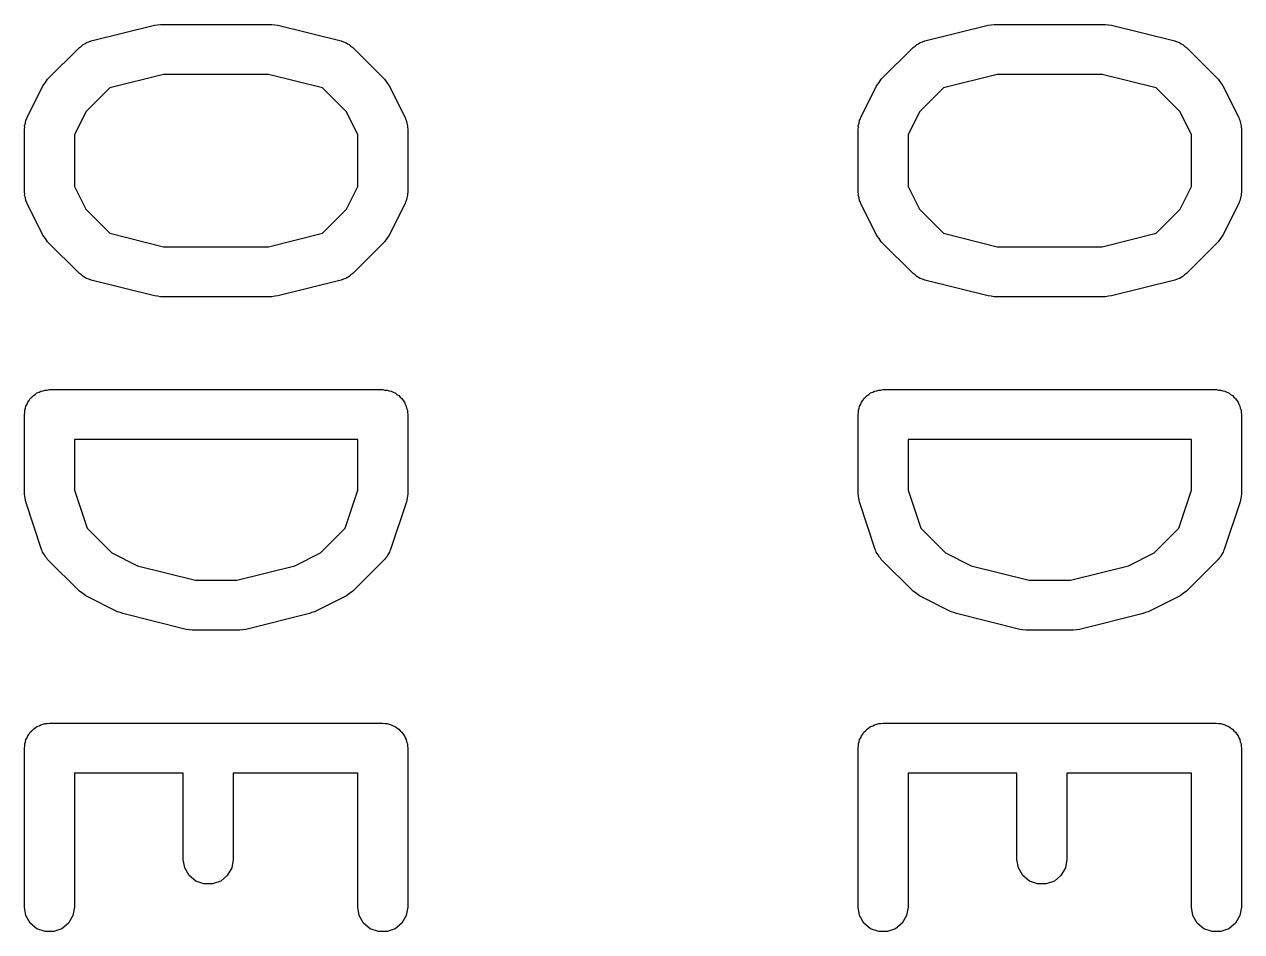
# Model space of a CAD drawing. Extents: x 26 to 276, y -105 to -8.
# Drawn here: x 140.319 to 143.969, y -80.512 to -77.792 of the extents above; entities that cross this region are included whole.
import ezdxf

# ---------------------------------------------------------------- set-up
doc = ezdxf.new("R2010")
doc.units = 0
doc.header["$MEASUREMENT"] = 0
doc.layers.add('BLACK', color=7, linetype='CONTINUOUS')

msp = doc.modelspace()

# ---------------------------------------------------------------- linework, layer by layer
at = {"layer": 'Black'}
for p, q in [((140.519, -77.8418), (140.709, -77.7941)), ((140.709, -77.7941), (140.718, -77.7935)), ((140.718, -77.7935), (140.727, -77.7919)), ((140.727, -77.7919), (141.061, -77.7919)), ((141.061, -77.7919), (141.07, -77.7935)), ((141.07, -77.7935), (141.079, -77.7941)), ((141.079, -77.7941), (141.269, -77.8418)), ((143.019, -77.8418), (143.209, -77.7941)), ((143.209, -77.7941), (143.218, -77.7935)), ((143.218, -77.7935), (143.227, -77.7919)), ((143.227, -77.7919), (143.561, -77.7919)), ((143.561, -77.7919), (143.57, -77.7935)), ((143.57, -77.7935), (143.579, -77.7941)), ((143.579, -77.7941), (143.769, -77.8418)), ((140.49, -77.8574), (140.495, -77.8524)), ((140.495, -77.8524), (140.5, -77.85)), ((140.5, -77.85), (140.505, -77.8465)), ((140.505, -77.8465), (140.512, -77.8447)), ((140.512, -77.8447), (140.519, -77.8418)), ((141.269, -77.8418), (141.276, -77.8447)), ((141.276, -77.8447), (141.283, -77.8465)), ((141.283, -77.8465), (141.288, -77.85)), ((141.288, -77.85), (141.293, -77.8524)), ((141.293, -77.8524), (141.298, -77.8574)), ((142.99, -77.8574), (142.995, -77.8524)), ((142.995, -77.8524), (143, -77.85)), ((143, -77.85), (143.005, -77.8465)), ((143.005, -77.8465), (143.012, -77.8447)), ((143.012, -77.8447), (143.019, -77.8418)), ((143.769, -77.8418), (143.776, -77.8447)), ((143.776, -77.8447), (143.783, -77.8465)), ((143.783, -77.8465), (143.788, -77.85)), ((143.788, -77.85), (143.793, -77.8524)), ((143.793, -77.8524), (143.798, -77.8574)), ((140.388, -77.9567), (140.484, -77.8615)), ((140.484, -77.8615), (140.49, -77.8574)), ((141.298, -77.8574), (141.304, -77.8615)), ((141.304, -77.8615), (141.399, -77.9567)), ((142.888, -77.9567), (142.984, -77.8615)), ((142.984, -77.8615), (142.99, -77.8574)), ((143.798, -77.8574), (143.804, -77.8615)), ((143.804, -77.8615), (143.899, -77.9567)), ((140.382, -77.9666), (140.388, -77.9567)), ((140.736, -77.9419), (140.575, -77.9822)), ((141.051, -77.9419), (140.736, -77.9419)), ((141.213, -77.9822), (141.051, -77.9419)), ((141.399, -77.9567), (141.406, -77.9666)), ((142.882, -77.9666), (142.888, -77.9567)), ((143.236, -77.9419), (143.075, -77.9822)), ((143.551, -77.9419), (143.236, -77.9419)), ((143.713, -77.9822), (143.551, -77.9419)), ((143.899, -77.9567), (143.906, -77.9666)), ((140.327, -78.0715), (140.374, -77.9762)), ((140.374, -77.9762), (140.382, -77.9666)), ((140.575, -77.9822), (140.503, -78.0542)), ((141.285, -78.0542), (141.213, -77.9822)), ((141.406, -77.9666), (141.413, -77.9762)), ((141.413, -77.9762), (141.461, -78.0715)), ((142.827, -78.0715), (142.874, -77.9762)), ((142.874, -77.9762), (142.882, -77.9666)), ((143.075, -77.9822), (143.003, -78.0542)), ((143.785, -78.0542), (143.713, -77.9822)), ((143.906, -77.9666), (143.913, -77.9762)), ((143.913, -77.9762), (143.961, -78.0715)), ((140.326, -78.0756), (140.327, -78.0715)), ((140.503, -78.0542), (140.469, -78.1227)), ((141.319, -78.1227), (141.285, -78.0542)), ((141.461, -78.0715), (141.462, -78.0756)), ((142.826, -78.0756), (142.827, -78.0715)), ((143.003, -78.0542), (142.969, -78.1227)), ((143.819, -78.1227), (143.785, -78.0542)), ((143.961, -78.0715), (143.962, -78.0756)), ((140.319, -78.0964), (140.322, -78.088)), ((140.32, -78.1007), (140.319, -78.0964)), ((140.319, -78.105), (140.32, -78.1007)), ((140.319, -78.2955), (140.319, -78.105)), ((140.322, -78.088), (140.323, -78.0793)), ((140.323, -78.0793), (140.326, -78.0756)), ((141.462, -78.0756), (141.464, -78.0793)), ((141.464, -78.0793), (141.466, -78.088)), ((141.466, -78.088), (141.468, -78.0964)), ((141.468, -78.0964), (141.468, -78.1007)), ((141.468, -78.1007), (141.469, -78.105)), ((141.469, -78.105), (141.469, -78.2955)), ((142.819, -78.0964), (142.822, -78.088)), ((142.82, -78.1007), (142.819, -78.0964)), ((142.819, -78.105), (142.82, -78.1007)), ((142.819, -78.2955), (142.819, -78.105)), ((142.822, -78.088), (142.823, -78.0793)), ((142.823, -78.0793), (142.826, -78.0756)), ((143.962, -78.0756), (143.964, -78.0793)), ((143.964, -78.0793), (143.966, -78.088)), ((143.966, -78.088), (143.968, -78.0964)), ((143.968, -78.0964), (143.968, -78.1007)), ((143.968, -78.1007), (143.969, -78.105)), ((143.969, -78.105), (143.969, -78.2955)), ((140.469, -78.1227), (140.469, -78.2778)), ((141.319, -78.2778), (141.319, -78.1227)), ((142.969, -78.1227), (142.969, -78.2778)), ((143.819, -78.2778), (143.819, -78.1227)), ((140.469, -78.2778), (140.503, -78.3463)), ((141.285, -78.3463), (141.319, -78.2778)), ((142.969, -78.2778), (143.003, -78.3463)), ((143.785, -78.3463), (143.819, -78.2778)), ((140.32, -78.2997), (140.319, -78.2955)), ((140.319, -78.304), (140.32, -78.2997)), ((140.322, -78.3125), (140.319, -78.304)), ((140.323, -78.3211), (140.322, -78.3125)), ((140.326, -78.3249), (140.323, -78.3211)), ((140.327, -78.329), (140.326, -78.3249)), ((140.374, -78.4243), (140.327, -78.329)), ((141.461, -78.329), (141.413, -78.4243)), ((141.462, -78.3249), (141.461, -78.329)), ((141.464, -78.3211), (141.462, -78.3249)), ((141.466, -78.3125), (141.464, -78.3211)), ((141.468, -78.304), (141.466, -78.3125)), ((141.469, -78.2955), (141.468, -78.2997)), ((141.468, -78.2997), (141.468, -78.304)), ((142.82, -78.2997), (142.819, -78.2955)), ((142.819, -78.304), (142.82, -78.2997)), ((142.822, -78.3125), (142.819, -78.304)), ((142.823, -78.3211), (142.822, -78.3125)), ((142.826, -78.3249), (142.823, -78.3211)), ((142.827, -78.329), (142.826, -78.3249)), ((142.874, -78.4243), (142.827, -78.329)), ((143.961, -78.329), (143.913, -78.4243)), ((143.962, -78.3249), (143.961, -78.329)), ((143.964, -78.3211), (143.962, -78.3249)), ((143.966, -78.3125), (143.964, -78.3211)), ((143.968, -78.304), (143.966, -78.3125)), ((143.969, -78.2955), (143.968, -78.2997)), ((143.968, -78.2997), (143.968, -78.304)), ((140.503, -78.3463), (140.575, -78.4182)), ((141.213, -78.4182), (141.285, -78.3463)), ((143.003, -78.3463), (143.075, -78.4182)), ((143.713, -78.4182), (143.785, -78.3463)), ((140.382, -78.4339), (140.374, -78.4243)), ((140.388, -78.4437), (140.382, -78.4339)), ((140.575, -78.4182), (140.736, -78.4586)), ((141.051, -78.4586), (141.213, -78.4182)), ((141.406, -78.4339), (141.399, -78.4437)), ((141.413, -78.4243), (141.406, -78.4339)), ((142.882, -78.4339), (142.874, -78.4243)), ((142.888, -78.4437), (142.882, -78.4339)), ((143.075, -78.4182), (143.236, -78.4586)), ((143.551, -78.4586), (143.713, -78.4182)), ((143.906, -78.4339), (143.899, -78.4437)), ((143.913, -78.4243), (143.906, -78.4339)), ((140.484, -78.539), (140.388, -78.4437)), ((140.736, -78.4586), (141.051, -78.4586)), ((141.399, -78.4437), (141.304, -78.539)), ((142.984, -78.539), (142.888, -78.4437)), ((143.236, -78.4586), (143.551, -78.4586)), ((143.899, -78.4437), (143.804, -78.539)), ((140.49, -78.5431), (140.484, -78.539)), ((140.495, -78.5481), (140.49, -78.5431)), ((141.298, -78.5431), (141.293, -78.5481)), ((141.304, -78.539), (141.298, -78.5431)), ((142.99, -78.5431), (142.984, -78.539)), ((142.995, -78.5481), (142.99, -78.5431)), ((143.798, -78.5431), (143.793, -78.5481)), ((143.804, -78.539), (143.798, -78.5431)), ((140.5, -78.5505), (140.495, -78.5481)), ((140.505, -78.5539), (140.5, -78.5505)), ((140.512, -78.5558), (140.505, -78.5539)), ((140.519, -78.5587), (140.512, -78.5558)), ((140.709, -78.6063), (140.519, -78.5587)), ((141.269, -78.5587), (141.079, -78.6063)), ((141.276, -78.5558), (141.269, -78.5587)), ((141.283, -78.5539), (141.276, -78.5558)), ((141.288, -78.5505), (141.283, -78.5539)), ((141.293, -78.5481), (141.288, -78.5505)), ((143, -78.5505), (142.995, -78.5481)), ((143.005, -78.5539), (143, -78.5505)), ((143.012, -78.5558), (143.005, -78.5539)), ((143.019, -78.5587), (143.012, -78.5558)), ((143.209, -78.6063), (143.019, -78.5587)), ((143.769, -78.5587), (143.579, -78.6063)), ((143.776, -78.5558), (143.769, -78.5587)), ((143.783, -78.5539), (143.776, -78.5558)), ((143.788, -78.5505), (143.783, -78.5539)), ((143.793, -78.5481), (143.788, -78.5505)), ((140.718, -78.607), (140.709, -78.6063)), ((140.727, -78.6086), (140.718, -78.607)), ((141.061, -78.6086), (140.727, -78.6086)), ((141.07, -78.607), (141.061, -78.6086)), ((141.079, -78.6063), (141.07, -78.607)), ((143.218, -78.607), (143.209, -78.6063)), ((143.227, -78.6086), (143.218, -78.607)), ((143.561, -78.6086), (143.227, -78.6086)), ((143.57, -78.607), (143.561, -78.6086)), ((143.579, -78.6063), (143.57, -78.607)), ((140.336, -78.9139), (140.341, -78.9097)), ((140.341, -78.9097), (140.346, -78.9047)), ((140.346, -78.9047), (140.351, -78.9014)), ((140.351, -78.9014), (140.356, -78.8972)), ((140.356, -78.8972), (140.363, -78.8949)), ((140.363, -78.8949), (140.368, -78.8917)), ((140.368, -78.8917), (140.375, -78.8905)), ((140.375, -78.8905), (140.381, -78.8883)), ((140.381, -78.8883), (140.387, -78.8883)), ((140.387, -78.8883), (140.394, -78.8871)), ((140.394, -78.8871), (141.394, -78.8871)), ((141.394, -78.8871), (141.4, -78.8883)), ((141.4, -78.8883), (141.407, -78.8883)), ((141.407, -78.8883), (141.413, -78.8905)), ((141.413, -78.8905), (141.419, -78.8917)), ((141.419, -78.8917), (141.425, -78.8949)), ((141.425, -78.8949), (141.431, -78.8972)), ((141.431, -78.8972), (141.436, -78.9014)), ((141.436, -78.9014), (141.442, -78.9047)), ((141.442, -78.9047), (141.446, -78.9097)), ((141.446, -78.9097), (141.451, -78.9139)), ((142.836, -78.9139), (142.841, -78.9097)), ((142.841, -78.9097), (142.846, -78.9047)), ((142.846, -78.9047), (142.851, -78.9014)), ((142.851, -78.9014), (142.856, -78.8972)), ((142.856, -78.8972), (142.863, -78.8949)), ((142.863, -78.8949), (142.868, -78.8917)), ((142.868, -78.8917), (142.875, -78.8905)), ((142.875, -78.8905), (142.881, -78.8883)), ((142.881, -78.8883), (142.887, -78.8883)), ((142.887, -78.8883), (142.894, -78.8871)), ((142.894, -78.8871), (143.894, -78.8871)), ((143.894, -78.8871), (143.9, -78.8883)), ((143.9, -78.8883), (143.907, -78.8883)), ((143.907, -78.8883), (143.913, -78.8905)), ((143.913, -78.8905), (143.919, -78.8917)), ((143.919, -78.8917), (143.925, -78.8949)), ((143.925, -78.8949), (143.931, -78.8972)), ((143.931, -78.8972), (143.936, -78.9014)), ((143.936, -78.9014), (143.942, -78.9047)), ((143.942, -78.9047), (143.946, -78.9097)), ((143.946, -78.9097), (143.951, -78.9139)), ((140.32, -78.9491), (140.322, -78.9429)), ((140.32, -78.9557), (140.32, -78.9491)), ((140.322, -78.9429), (140.323, -78.9365)), ((140.323, -78.9365), (140.327, -78.9308)), ((140.327, -78.9308), (140.329, -78.9246)), ((140.329, -78.9246), (140.333, -78.9196)), ((140.333, -78.9196), (140.336, -78.9139)), ((141.451, -78.9139), (141.455, -78.9196)), ((141.455, -78.9196), (141.459, -78.9246)), ((141.459, -78.9246), (141.461, -78.9308)), ((141.461, -78.9308), (141.464, -78.9365)), ((141.464, -78.9365), (141.465, -78.9429)), ((141.465, -78.9429), (141.468, -78.9491)), ((141.468, -78.9491), (141.468, -78.9557)), ((142.82, -78.9491), (142.822, -78.9429)), ((142.82, -78.9557), (142.82, -78.9491)), ((142.822, -78.9429), (142.823, -78.9365)), ((142.823, -78.9365), (142.827, -78.9308)), ((142.827, -78.9308), (142.829, -78.9246)), ((142.829, -78.9246), (142.833, -78.9196)), ((142.833, -78.9196), (142.836, -78.9139)), ((143.951, -78.9139), (143.955, -78.9196)), ((143.955, -78.9196), (143.959, -78.9246)), ((143.959, -78.9246), (143.961, -78.9308)), ((143.961, -78.9308), (143.964, -78.9365)), ((143.964, -78.9365), (143.965, -78.9429)), ((143.965, -78.9429), (143.968, -78.9491)), ((143.968, -78.9491), (143.968, -78.9557)), ((140.319, -78.9621), (140.32, -78.9557)), ((140.319, -79.2002), (140.319, -78.9621)), ((141.468, -78.9557), (141.469, -78.9621)), ((141.469, -78.9621), (141.469, -79.2002)), ((142.819, -78.9621), (142.82, -78.9557)), ((142.819, -79.2002), (142.819, -78.9621)), ((143.968, -78.9557), (143.969, -78.9621)), ((143.969, -78.9621), (143.969, -79.2002)), ((140.469, -79.0371), (140.469, -79.1881)), ((141.319, -79.0371), (140.469, -79.0371)), ((141.319, -79.1881), (141.319, -79.0371)), ((142.969, -79.0371), (142.969, -79.1881)), ((143.819, -79.0371), (142.969, -79.0371)), ((143.819, -79.1881), (143.819, -79.0371)), ((140.321, -79.2121), (140.319, -79.2002)), ((140.469, -79.1881), (140.507, -79.3026)), ((141.281, -79.3026), (141.319, -79.1881)), ((141.469, -79.2002), (141.467, -79.2121)), ((142.821, -79.2121), (142.819, -79.2002)), ((142.969, -79.1881), (143.007, -79.3026)), ((143.781, -79.3026), (143.819, -79.1881)), ((143.969, -79.2002), (143.967, -79.2121)), ((140.323, -79.224), (140.321, -79.2121)), ((140.37, -79.3668), (140.323, -79.224)), ((141.465, -79.224), (141.417, -79.3668)), ((141.467, -79.2121), (141.465, -79.224)), ((142.823, -79.224), (142.821, -79.2121)), ((142.87, -79.3668), (142.823, -79.224)), ((143.965, -79.224), (143.917, -79.3668)), ((143.967, -79.2121), (143.965, -79.224)), ((140.507, -79.3026), (140.581, -79.3767)), ((141.207, -79.3767), (141.281, -79.3026)), ((143.007, -79.3026), (143.081, -79.3767)), ((143.707, -79.3767), (143.781, -79.3026)), ((140.372, -79.3706), (140.37, -79.3668)), ((140.373, -79.3748), (140.372, -79.3706)), ((140.379, -79.382), (140.373, -79.3748)), ((140.383, -79.3897), (140.379, -79.382)), ((140.581, -79.3767), (140.658, -79.4152)), ((141.13, -79.4152), (141.207, -79.3767)), ((141.409, -79.382), (141.405, -79.3897)), ((141.414, -79.3748), (141.409, -79.382)), ((141.415, -79.3706), (141.414, -79.3748)), ((141.417, -79.3668), (141.415, -79.3706)), ((142.872, -79.3706), (142.87, -79.3668)), ((142.873, -79.3748), (142.872, -79.3706)), ((142.879, -79.382), (142.873, -79.3748)), ((142.883, -79.3897), (142.879, -79.382)), ((143.081, -79.3767), (143.158, -79.4152)), ((143.63, -79.4152), (143.707, -79.3767)), ((143.909, -79.382), (143.905, -79.3897)), ((143.914, -79.3748), (143.909, -79.382)), ((143.915, -79.3706), (143.914, -79.3748)), ((143.917, -79.3668), (143.915, -79.3706)), ((140.386, -79.3926), (140.383, -79.3897)), ((140.388, -79.3961), (140.386, -79.3926)), ((140.484, -79.4914), (140.388, -79.3961)), ((140.658, -79.4152), (140.832, -79.4586)), ((140.956, -79.4586), (141.13, -79.4152)), ((141.399, -79.3961), (141.304, -79.4914)), ((141.402, -79.3926), (141.399, -79.3961)), ((141.405, -79.3897), (141.402, -79.3926)), ((142.886, -79.3926), (142.883, -79.3897)), ((142.888, -79.3961), (142.886, -79.3926)), ((142.984, -79.4914), (142.888, -79.3961)), ((143.158, -79.4152), (143.332, -79.4586)), ((143.456, -79.4586), (143.63, -79.4152)), ((143.899, -79.3961), (143.804, -79.4914)), ((143.902, -79.3926), (143.899, -79.3961)), ((143.905, -79.3897), (143.902, -79.3926)), ((140.832, -79.4586), (140.956, -79.4586)), ((143.332, -79.4586), (143.456, -79.4586)), ((140.494, -79.4983), (140.484, -79.4914)), ((141.304, -79.4914), (141.294, -79.4982)), ((142.994, -79.4983), (142.984, -79.4914)), ((143.804, -79.4914), (143.794, -79.4982)), ((140.503, -79.5054), (140.494, -79.4983)), ((140.598, -79.553), (140.503, -79.5054)), ((141.285, -79.5054), (141.189, -79.553)), ((141.294, -79.4982), (141.285, -79.5054)), ((143.003, -79.5054), (142.994, -79.4983)), ((143.098, -79.553), (143.003, -79.5054)), ((143.785, -79.5054), (143.689, -79.553)), ((143.794, -79.4982), (143.785, -79.5054)), ((140.606, -79.5554), (140.598, -79.553)), ((140.614, -79.5587), (140.606, -79.5554)), ((140.804, -79.6063), (140.614, -79.5587)), ((141.174, -79.5587), (140.983, -79.6063)), ((141.181, -79.5554), (141.174, -79.5587)), ((141.189, -79.553), (141.181, -79.5554)), ((143.106, -79.5554), (143.098, -79.553)), ((143.114, -79.5587), (143.106, -79.5554)), ((143.304, -79.6063), (143.114, -79.5587)), ((143.674, -79.5587), (143.483, -79.6063)), ((143.681, -79.5554), (143.674, -79.5587)), ((143.689, -79.553), (143.681, -79.5554)), ((140.813, -79.607), (140.804, -79.6063)), ((140.983, -79.6063), (140.974, -79.607)), ((143.313, -79.607), (143.304, -79.6063)), ((143.483, -79.6063), (143.474, -79.607)), ((140.822, -79.6086), (140.813, -79.607)), ((140.965, -79.6086), (140.822, -79.6086)), ((140.974, -79.607), (140.965, -79.6086)), ((143.322, -79.6086), (143.313, -79.607)), ((143.465, -79.6086), (143.322, -79.6086)), ((143.474, -79.607), (143.465, -79.6086)), ((140.351, -79.9014), (140.356, -79.8972)), ((140.356, -79.8972), (140.363, -79.8949)), ((140.363, -79.8949), (140.368, -79.8917)), ((140.368, -79.8917), (140.375, -79.8905)), ((140.375, -79.8905), (140.381, -79.8883)), ((140.381, -79.8883), (140.387, -79.8883)), ((140.387, -79.8883), (140.394, -79.8871)), ((140.394, -79.8871), (141.394, -79.8871)), ((141.394, -79.8871), (141.4, -79.8883)), ((141.4, -79.8883), (141.407, -79.8883)), ((141.407, -79.8883), (141.413, -79.8905)), ((141.413, -79.8905), (141.419, -79.8917)), ((141.419, -79.8917), (141.425, -79.8949)), ((141.425, -79.8949), (141.431, -79.8972)), ((141.431, -79.8972), (141.436, -79.9014)), ((142.851, -79.9014), (142.856, -79.8972)), ((142.856, -79.8972), (142.863, -79.8949)), ((142.863, -79.8949), (142.868, -79.8917)), ((142.868, -79.8917), (142.875, -79.8905)), ((142.875, -79.8905), (142.881, -79.8883)), ((142.881, -79.8883), (142.887, -79.8883)), ((142.887, -79.8883), (142.894, -79.8871)), ((142.894, -79.8871), (143.894, -79.8871)), ((143.894, -79.8871), (143.9, -79.8883)), ((143.9, -79.8883), (143.907, -79.8883)), ((143.907, -79.8883), (143.913, -79.8905)), ((143.913, -79.8905), (143.919, -79.8917)), ((143.919, -79.8917), (143.925, -79.8949)), ((143.925, -79.8949), (143.931, -79.8972)), ((143.931, -79.8972), (143.936, -79.9014)), ((140.323, -79.9365), (140.327, -79.9308)), ((140.327, -79.9308), (140.329, -79.9246)), ((140.329, -79.9246), (140.333, -79.9196)), ((140.333, -79.9196), (140.336, -79.9139)), ((140.336, -79.9139), (140.341, -79.9097)), ((140.341, -79.9097), (140.346, -79.9047)), ((140.346, -79.9047), (140.351, -79.9014)), ((141.436, -79.9014), (141.442, -79.9047)), ((141.442, -79.9047), (141.446, -79.9097)), ((141.446, -79.9097), (141.451, -79.9139)), ((141.451, -79.9139), (141.455, -79.9196)), ((141.455, -79.9196), (141.459, -79.9246)), ((141.459, -79.9246), (141.461, -79.9308)), ((141.461, -79.9308), (141.464, -79.9365)), ((142.823, -79.9365), (142.827, -79.9308)), ((142.827, -79.9308), (142.829, -79.9246)), ((142.829, -79.9246), (142.833, -79.9196)), ((142.833, -79.9196), (142.836, -79.9139)), ((142.836, -79.9139), (142.841, -79.9097)), ((142.841, -79.9097), (142.846, -79.9047)), ((142.846, -79.9047), (142.851, -79.9014)), ((143.936, -79.9014), (143.942, -79.9047)), ((143.942, -79.9047), (143.946, -79.9097)), ((143.946, -79.9097), (143.951, -79.9139)), ((143.951, -79.9139), (143.955, -79.9196)), ((143.955, -79.9196), (143.959, -79.9246)), ((143.959, -79.9246), (143.961, -79.9308)), ((143.961, -79.9308), (143.964, -79.9365)), ((140.319, -79.9621), (140.32, -79.9557)), ((140.319, -80.4383), (140.319, -79.9621)), ((140.32, -79.9491), (140.322, -79.9429)), ((140.32, -79.9557), (140.32, -79.9491)), ((140.322, -79.9429), (140.323, -79.9365)), ((141.464, -79.9365), (141.465, -79.9429)), ((141.465, -79.9429), (141.468, -79.9491)), ((141.468, -79.9491), (141.468, -79.9557)), ((141.468, -79.9557), (141.469, -79.9621)), ((141.469, -79.9621), (141.469, -80.4383)), ((142.819, -79.9621), (142.82, -79.9557)), ((142.819, -80.4383), (142.819, -79.9621)), ((142.82, -79.9491), (142.822, -79.9429)), ((142.82, -79.9557), (142.82, -79.9491)), ((142.822, -79.9429), (142.823, -79.9365)), ((143.964, -79.9365), (143.965, -79.9429)), ((143.965, -79.9429), (143.968, -79.9491)), ((143.968, -79.9491), (143.968, -79.9557)), ((143.968, -79.9557), (143.969, -79.9621)), ((143.969, -79.9621), (143.969, -80.4383)), ((140.795, -80.0371), (140.469, -80.0371)), ((140.469, -80.0371), (140.469, -80.4383)), ((140.795, -80.2955), (140.795, -80.0371)), ((141.319, -80.0371), (140.945, -80.0371)), ((140.945, -80.0371), (140.945, -80.2955)), ((141.319, -80.4383), (141.319, -80.0371)), ((143.295, -80.0371), (142.969, -80.0371)), ((142.969, -80.0371), (142.969, -80.4383)), ((143.295, -80.2955), (143.295, -80.0371)), ((143.819, -80.0371), (143.445, -80.0371)), ((143.445, -80.0371), (143.445, -80.2955)), ((143.819, -80.4383), (143.819, -80.0371)), ((140.8, -80.3211), (140.795, -80.2955)), ((140.945, -80.2955), (140.941, -80.3211)), ((143.3, -80.3211), (143.295, -80.2955)), ((143.445, -80.2955), (143.441, -80.3211)), ((140.813, -80.3437), (140.8, -80.3211)), ((140.941, -80.3211), (140.927, -80.3437)), ((143.313, -80.3437), (143.3, -80.3211)), ((143.441, -80.3211), (143.427, -80.3437)), ((140.833, -80.3604), (140.813, -80.3437)), ((140.857, -80.3693), (140.833, -80.3604)), ((140.883, -80.3693), (140.857, -80.3693)), ((140.908, -80.3604), (140.883, -80.3693)), ((140.927, -80.3437), (140.908, -80.3604)), ((143.333, -80.3604), (143.313, -80.3437)), ((143.357, -80.3693), (143.333, -80.3604)), ((143.383, -80.3693), (143.357, -80.3693)), ((143.408, -80.3604), (143.383, -80.3693)), ((143.427, -80.3437), (143.408, -80.3604)), ((140.323, -80.464), (140.319, -80.4383)), ((140.469, -80.4383), (140.464, -80.464)), ((141.323, -80.464), (141.319, -80.4383)), ((141.469, -80.4383), (141.464, -80.464)), ((142.823, -80.464), (142.819, -80.4383)), ((142.969, -80.4383), (142.964, -80.464)), ((143.823, -80.464), (143.819, -80.4383)), ((143.969, -80.4383), (143.964, -80.464)), ((140.336, -80.4865), (140.323, -80.464)), ((140.464, -80.464), (140.451, -80.4865)), ((141.336, -80.4865), (141.323, -80.464)), ((141.464, -80.464), (141.451, -80.4865)), ((142.836, -80.4865), (142.823, -80.464)), ((142.964, -80.464), (142.951, -80.4865)), ((143.836, -80.4865), (143.823, -80.464)), ((143.964, -80.464), (143.951, -80.4865)), ((140.356, -80.5033), (140.336, -80.4865)), ((140.381, -80.5122), (140.356, -80.5033)), ((140.407, -80.5122), (140.381, -80.5122)), ((140.431, -80.5033), (140.407, -80.5122)), ((140.451, -80.4865), (140.431, -80.5033)), ((141.356, -80.5033), (141.336, -80.4865)), ((141.381, -80.5122), (141.356, -80.5033)), ((141.407, -80.5122), (141.381, -80.5122)), ((141.431, -80.5033), (141.407, -80.5122)), ((141.451, -80.4865), (141.431, -80.5033)), ((142.856, -80.5033), (142.836, -80.4865)), ((142.881, -80.5122), (142.856, -80.5033)), ((142.907, -80.5122), (142.881, -80.5122)), ((142.931, -80.5033), (142.907, -80.5122)), ((142.951, -80.4865), (142.931, -80.5033)), ((143.856, -80.5033), (143.836, -80.4865)), ((143.881, -80.5122), (143.856, -80.5033)), ((143.907, -80.5122), (143.881, -80.5122)), ((143.931, -80.5033), (143.907, -80.5122)), ((143.951, -80.4865), (143.931, -80.5033))]:
    msp.add_line(p, q, dxfattribs=at)

doc.saveas('drawing.dxf')
